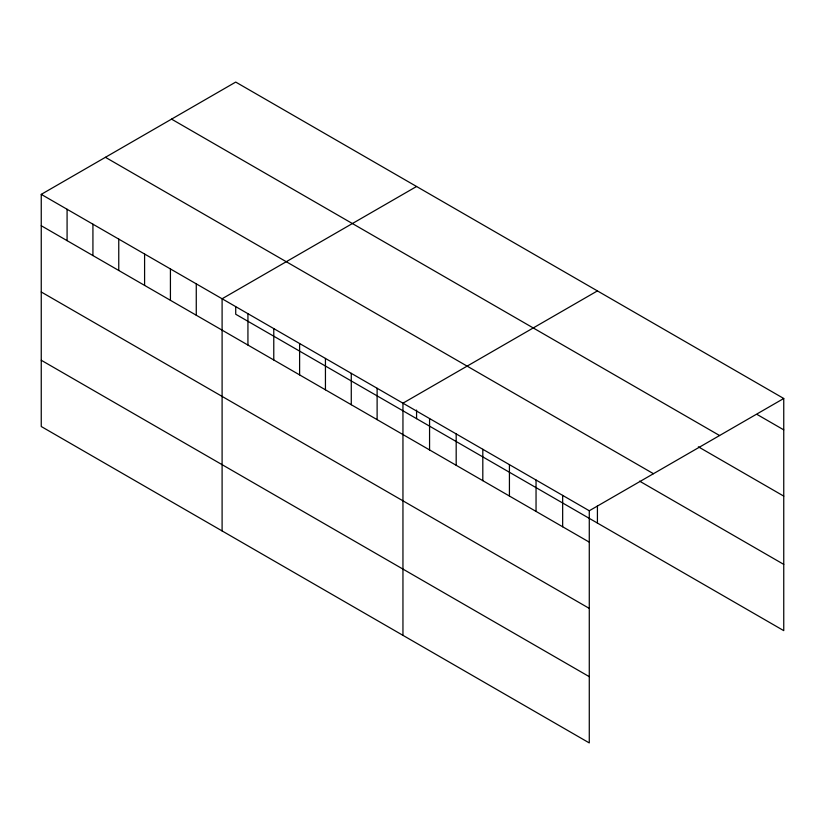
<?xml version="1.0" encoding="UTF-8"?>
<svg xmlns="http://www.w3.org/2000/svg" width="825" height="825" viewBox="0 0 825 825"><rect width="100%" height="100%" fill="white"/><g stroke="black" fill="none" stroke-linecap="round" stroke-linejoin="round"><path stroke-width="1.24" d="M41.25 194.36L589.277 510.757L589.277 742.923L41.25 426.515L41.25 194.36L235.723 82.077L783.75 398.485L783.75 630.64L235.723 314.243L235.723 306.879M416.573 186.491L222.1 298.763L222.1 530.929M597.424 290.905L402.951 403.177L402.951 635.343M589.277 510.757L783.75 398.485M757.133 414.49L783.75 429.856M171.548 119.13L719.575 435.528M698.352 446.81L783.75 496.114M105.425 157.307L653.452 473.705M639.571 481.14L783.75 564.382M41.25 225.73L589.277 542.138M41.25 291.988L589.277 608.396M41.25 360.257L589.277 676.665M597.424 505.89L597.424 523.071M562.66 495.392L562.66 526.763M536.044 480.016L536.044 511.397M509.427 464.65L509.427 496.031M482.811 449.285L482.811 480.666M456.184 433.919L456.184 465.29M429.567 418.553L429.567 449.924M416.573 410.066L416.573 418.657M377.118 388.266L377.118 419.636M351.275 373.343L351.275 404.724M325.442 358.432L325.442 389.812M299.609 343.52L299.609 374.89M273.776 328.597L273.776 359.978M247.933 313.686L247.933 345.056M196.267 283.852L196.267 315.233M170.424 268.94L170.424 300.31M144.592 254.017L144.592 285.398M118.759 239.106L118.759 270.476M92.926 224.183L92.926 255.564M67.083 209.272L67.083 240.653"/></g></svg>
